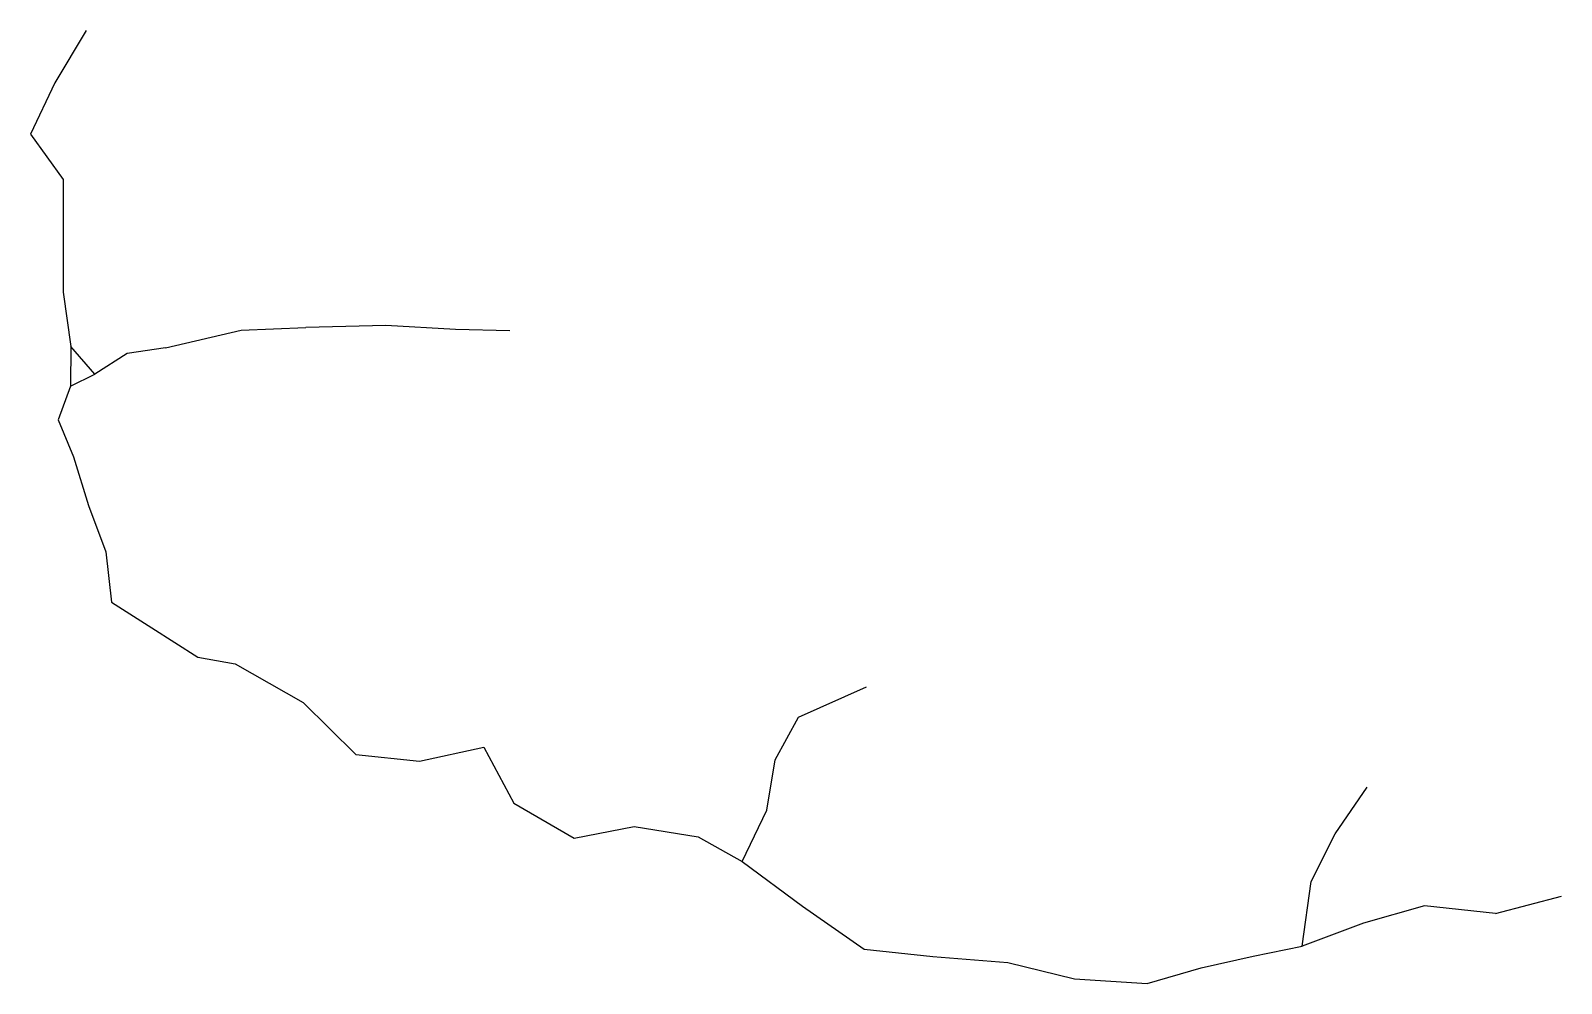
# Model space of a CAD drawing. Header units: millimetres. Extents: x -352 to 163, y -150 to 171.
import ezdxf

# ---------------------------------------------------------------- set-up
doc = ezdxf.new("R2010")
doc.units = ezdxf.units.MM
doc.layers.get('0').update_dxf_attribs({"linetype": 'CONTINUOUS'})

msp = doc.modelspace()

# ---------------------------------------------------------------- linework, layer by layer
for p, q in [((-333.08, 170.99), (-343.61, 153.39)), ((-343.61, 153.39), (-351.73, 136.15)), ((-351.73, 136.15), (-340.8, 120.86)), ((-340.8, 120.86), (-340.8, 103.13)), ((-340.8, 103.13), (-340.8, 82.99)), ((-340.8, 82.99), (-338.16, 64.71)), ((-306.34, 64.23), (-280.87, 70.2)), ((-280.87, 70.2), (-259.12, 71.07)), ((-232.21, 71.77), (-259.12, 71.07)), ((-208.8, 70.47), (-232.21, 71.77)), ((-190.49, 69.98), (-208.8, 70.47)), ((-338.16, 64.71), (-338.3, 51.33)), ((-330.15, 55.36), (-338.16, 64.71)), ((-319.29, 62.41), (-330.15, 55.36)), ((-306.34, 64.23), (-319.29, 62.41)), ((-338.3, 51.33), (-330.15, 55.36)), ((-338.3, 51.33), (-342.41, 40)), ((-342.41, 40), (-337.34, 27.54)), ((-337.34, 27.54), (-332.25, 11.17)), ((-332.25, 11.17), (-326.42, -4.4)), ((-326.42, -4.4), (-324.54, -21.35)), ((-324.54, -21.35), (-311.01, -29.94)), ((-311.01, -29.94), (-295.44, -39.78)), ((-295.44, -39.78), (-282.89, -42)), ((-282.89, -42), (-260.07, -55.09)), ((-93.46, -59.94), (-70.53, -49.75)), ((-260.07, -55.09), (-242.29, -72.57)), ((-101.31, -74.35), (-93.46, -59.94)), ((-220.92, -74.78), (-199.33, -70.09)), ((-199.33, -70.09), (-189.16, -88.91)), ((-242.29, -72.57), (-220.92, -74.78)), ((-104.11, -91.27), (-101.31, -74.35)), ((87.07, -99.19), (97.89, -83.52)), ((-189.16, -88.91), (-168.94, -100.75)), ((-112.44, -108.59), (-104.11, -91.27)), ((-168.94, -100.75), (-148.74, -96.73)), ((-148.74, -96.73), (-127.2, -100.2)), ((-127.2, -100.2), (-112.44, -108.59)), ((79.04, -115.32), (87.07, -99.19)), ((-112.44, -108.59), (-92.15, -123.55)), ((75.93, -137.01), (79.04, -115.32)), ((-92.15, -123.55), (-71.35, -138.04)), ((117.09, -123.47), (96.63, -129.27)), ((140.95, -126.1), (117.09, -123.47)), ((140.95, -126.1), (163.17, -120.18)), ((96.63, -129.27), (75.93, -137.01)), ((-71.35, -138.04), (-48.27, -140.5)), ((59.46, -140.35), (75.93, -137.01)), ((-48.27, -140.5), (-23.05, -142.57)), ((-23.05, -142.57), (-0.56, -147.99)), ((41.95, -144.38), (59.46, -140.35)), ((-0.56, -147.99), (23.82, -149.56)), ((23.82, -149.56), (41.95, -144.38))]:
    msp.add_line(p, q)

doc.saveas('drawing.dxf')
